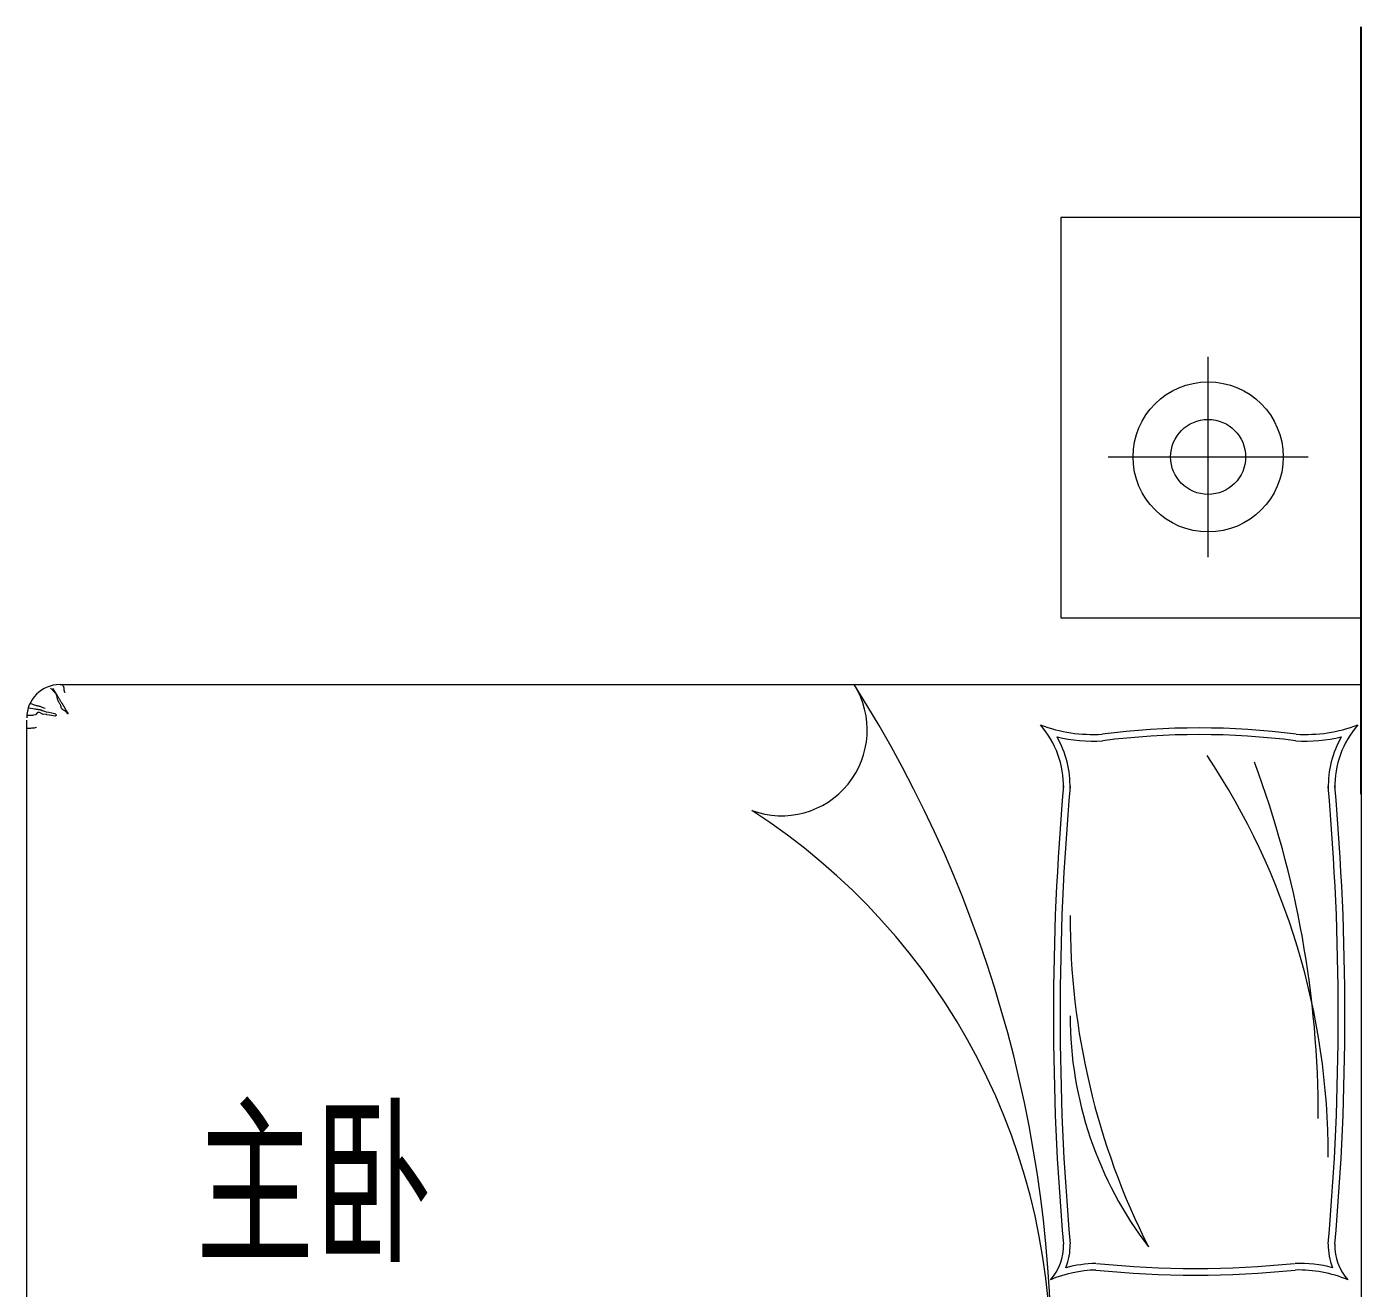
# Model space of a CAD drawing. Extents: x 72956 to 162056, y -6841 to 35159.
# Drawn here: x 137401 to 139401, y 8448 to 10338 of the extents above; entities that cross this region are included whole.
import ezdxf

# ---------------------------------------------------------------- set-up
doc = ezdxf.new("R2010")
doc.units = 0
doc.header["$LTSCALE"] = 1000
doc.header["$MEASUREMENT"] = 0
for name, color, linetype in [('-厨卫', 154, 'CONTINUOUS'), ('-文字', 7, 'CONTINUOUS'), ('风井', 255, 'CONTINUOUS')]:
    doc.layers.add(name, color=color, linetype=linetype)
doc.layers.add('-家具', color=44, linetype='CONTINUOUS', lineweight=9)
doc.styles.add('样式 1', font='SIMHEI.TTF', dxfattribs={"width": 0.65, "height": 500})

# ---------------------------------------------------------------- blocks, each defined once
blk = doc.blocks.new('ee')
at = {"layer": '-家具'}
for p, q in [((182189.8, 131044.9, 23437.5), (181739.8, 131044.9, 23437.5)), ((181739.8, 131044.9, 23437.5), (181739.8, 130444.9, 23437.5)), ((181739.8, 131044.9, 23437.5), (181739.8, 130444.9, 23437.5)), ((182189.8, 130444.9, 23437.5), (182189.8, 131044.9, 23437.5)), ((181960.3, 130536, 23437.5), (181960.3, 130836, 23437.5)), ((181960.3, 130536, 23437.5), (181960.3, 130836, 23437.5)), ((181810.3, 130686, 23437.5), (182110.3, 130686, 23437.5)), ((181810.3, 130686, 23437.5), (182110.3, 130686, 23437.5)), ((181739.8, 130444.9, 23437.5), (182189.8, 130444.9, 23437.5)), ((181739.8, 130444.9, 23437.5), (182189.8, 130444.9, 23437.5)), ((181739.8, 130444.9, 23437.5), (182189.8, 130444.9, 23437.5)), ((180239.8, 130344.9, 23437.5), (182189.8, 130344.9, 23437.5)), ((180239.8, 130344.9, 23437.5), (182189.8, 130344.9, 23437.5)), ((180242.9, 130344.9, 23437.5), (180243.8, 130343.7, 23437.5)), ((180242.9, 130344.9, 23437.5), (180243.8, 130343.7, 23437.5)), ((180243.8, 130343.7, 23437.5), (180244.4, 130342.7, 23437.5)), ((180243.8, 130343.7, 23437.5), (180244.4, 130342.7, 23437.5)), ((180244.4, 130342.7, 23437.5), (180244.9, 130341.8, 23437.5)), ((180244.4, 130342.7, 23437.5), (180244.9, 130341.8, 23437.5)), ((180244.9, 130341.8, 23437.5), (180245.2, 130341.1, 23437.5)), ((180244.9, 130341.8, 23437.5), (180245.2, 130341.1, 23437.5)), ((180245.2, 130341.1, 23437.5), (180245.4, 130340.4, 23437.5)), ((180245.2, 130341.1, 23437.5), (180245.4, 130340.4, 23437.5)), ((180245.4, 130340.4, 23437.5), (180245.5, 130339.9, 23437.5)), ((180245.4, 130340.4, 23437.5), (180245.5, 130339.9, 23437.5)), ((182189.8, 130344.9, 23437.5), (182189.8, 128544.9, 23437.5)), ((180226.5, 130338.7, 23437.5), (180225.7, 130339.4, 23437.5)), ((180226.5, 130338.7, 23437.5), (180225.7, 130339.4, 23437.5)), ((180227.2, 130338, 23437.5), (180226.5, 130338.7, 23437.5)), ((180227.2, 130338, 23437.5), (180226.5, 130338.7, 23437.5)), ((180227.8, 130337.4, 23437.5), (180227.2, 130338, 23437.5)), ((180227.8, 130337.4, 23437.5), (180227.2, 130338, 23437.5)), ((180228.4, 130336.8, 23437.5), (180227.8, 130337.4, 23437.5)), ((180228.4, 130336.8, 23437.5), (180227.8, 130337.4, 23437.5)), ((180228.9, 130336.3, 23437.5), (180228.4, 130336.8, 23437.5)), ((180228.9, 130336.3, 23437.5), (180228.4, 130336.8, 23437.5)), ((180228.8, 130339.4, 23437.5), (180229.7, 130338.1, 23437.5)), ((180228.8, 130339.4, 23437.5), (180229.7, 130338.1, 23437.5)), ((180229.3, 130335.8, 23437.5), (180228.9, 130336.3, 23437.5)), ((180229.3, 130335.8, 23437.5), (180228.9, 130336.3, 23437.5)), ((180229.7, 130335.4, 23437.5), (180229.3, 130335.8, 23437.5)), ((180229.7, 130335.4, 23437.5), (180229.3, 130335.8, 23437.5)), ((180229.7, 130338.1, 23437.5), (180230.5, 130337, 23437.5)), ((180229.7, 130338.1, 23437.5), (180230.5, 130337, 23437.5)), ((180230.1, 130335, 23437.5), (180229.7, 130335.4, 23437.5)), ((180230.1, 130335, 23437.5), (180229.7, 130335.4, 23437.5)), ((180230.5, 130334.6, 23437.5), (180230.1, 130335, 23437.5)), ((180230.5, 130334.6, 23437.5), (180230.1, 130335, 23437.5)), ((180230.5, 130337, 23437.5), (180231.2, 130336.1, 23437.5)), ((180230.5, 130337, 23437.5), (180231.2, 130336.1, 23437.5)), ((180230.9, 130334.2, 23437.5), (180230.5, 130334.6, 23437.5)), ((180230.9, 130334.2, 23437.5), (180230.5, 130334.6, 23437.5)), ((180231.3, 130333.8, 23437.5), (180230.9, 130334.2, 23437.5)), ((180231.3, 130333.8, 23437.5), (180230.9, 130334.2, 23437.5)), ((180231.2, 130336.1, 23437.5), (180231.7, 130335.2, 23437.5)), ((180231.2, 130336.1, 23437.5), (180231.7, 130335.2, 23437.5)), ((180231.6, 130333.5, 23437.5), (180231.3, 130333.8, 23437.5)), ((180231.6, 130333.5, 23437.5), (180231.3, 130333.8, 23437.5)), ((180232, 130333.2, 23437.5), (180231.6, 130333.5, 23437.5)), ((180232, 130333.2, 23437.5), (180231.6, 130333.5, 23437.5)), ((180231.7, 130335.2, 23437.5), (180232.1, 130334.5, 23437.5)), ((180231.7, 130335.2, 23437.5), (180232.1, 130334.5, 23437.5)), ((180232.3, 130332.9, 23437.5), (180232, 130333.2, 23437.5)), ((180232.3, 130332.9, 23437.5), (180232, 130333.2, 23437.5)), ((180232.1, 130334.5, 23437.5), (180232.5, 130333.8, 23437.5)), ((180232.1, 130334.5, 23437.5), (180232.5, 130333.8, 23437.5)), ((180232.6, 130332.5, 23437.5), (180232.3, 130332.9, 23437.5)), ((180232.6, 130332.5, 23437.5), (180232.3, 130332.9, 23437.5)), ((180232.5, 130333.8, 23437.5), (180232.8, 130333.2, 23437.5)), ((180232.5, 130333.8, 23437.5), (180232.8, 130333.2, 23437.5)), ((180233, 130332.2, 23437.5), (180232.6, 130332.5, 23437.5)), ((180233, 130332.2, 23437.5), (180232.6, 130332.5, 23437.5)), ((180232.8, 130333.2, 23437.5), (180233.1, 130332.7, 23437.5)), ((180232.8, 130333.2, 23437.5), (180233.1, 130332.7, 23437.5)), ((180233.3, 130331.8, 23437.5), (180233, 130332.2, 23437.5)), ((180233.3, 130331.8, 23437.5), (180233, 130332.2, 23437.5)), ((180233.1, 130332.7, 23437.5), (180233.3, 130332.2, 23437.5)), ((180233.1, 130332.7, 23437.5), (180233.3, 130332.2, 23437.5)), ((180233.3, 130332.2, 23437.5), (180233.6, 130331.7, 23437.5)), ((180233.3, 130332.2, 23437.5), (180233.6, 130331.7, 23437.5)), ((180233.5, 130331.5, 23437.5), (180233.3, 130331.8, 23437.5)), ((180233.5, 130331.5, 23437.5), (180233.3, 130331.8, 23437.5)), ((180233.8, 130331.1, 23437.5), (180233.5, 130331.5, 23437.5)), ((180233.8, 130331.1, 23437.5), (180233.5, 130331.5, 23437.5)), ((180233.6, 130331.7, 23437.5), (180233.8, 130331.2, 23437.5)), ((180233.6, 130331.7, 23437.5), (180233.8, 130331.2, 23437.5)), ((180233.8, 130331.2, 23437.5), (180234.1, 130330.8, 23437.5)), ((180233.8, 130331.2, 23437.5), (180234.1, 130330.8, 23437.5)), ((180234.1, 130330.6, 23437.5), (180233.8, 130331.1, 23437.5)), ((180234.1, 130330.6, 23437.5), (180233.8, 130331.1, 23437.5)), ((180234.1, 130330.8, 23437.5), (180234.4, 130330.3, 23437.5)), ((180234.1, 130330.8, 23437.5), (180234.4, 130330.3, 23437.5)), ((180234.3, 130330.1, 23437.5), (180234.1, 130330.6, 23437.5)), ((180234.3, 130330.1, 23437.5), (180234.1, 130330.6, 23437.5)), ((180234.5, 130329.6, 23437.5), (180234.3, 130330.1, 23437.5)), ((180234.5, 130329.6, 23437.5), (180234.3, 130330.1, 23437.5)), ((180234.4, 130330.3, 23437.5), (180234.6, 130329.9, 23437.5)), ((180234.4, 130330.3, 23437.5), (180234.6, 130329.9, 23437.5)), ((180234.7, 130329, 23437.5), (180234.5, 130329.6, 23437.5)), ((180234.7, 130329, 23437.5), (180234.5, 130329.6, 23437.5)), ((180234.6, 130329.9, 23437.5), (180234.9, 130329.5, 23437.5)), ((180234.6, 130329.9, 23437.5), (180234.9, 130329.5, 23437.5)), ((180234.9, 130328.3, 23437.5), (180234.7, 130329, 23437.5)), ((180234.9, 130328.3, 23437.5), (180234.7, 130329, 23437.5)), ((180234.9, 130329.5, 23437.5), (180235.1, 130329.1, 23437.5)), ((180234.9, 130329.5, 23437.5), (180235.1, 130329.1, 23437.5)), ((180235.1, 130327.5, 23437.5), (180234.9, 130328.3, 23437.5)), ((180235.1, 130327.5, 23437.5), (180234.9, 130328.3, 23437.5)), ((180235.1, 130329.1, 23437.5), (180235.4, 130328.6, 23437.5)), ((180235.1, 130329.1, 23437.5), (180235.4, 130328.6, 23437.5)), ((180235.3, 130326.7, 23437.5), (180235.1, 130327.5, 23437.5)), ((180235.3, 130326.7, 23437.5), (180235.1, 130327.5, 23437.5)), ((180235.4, 130325.8, 23437.5), (180235.3, 130326.7, 23437.5)), ((180235.4, 130325.8, 23437.5), (180235.3, 130326.7, 23437.5)), ((180235.4, 130328.6, 23437.5), (180235.7, 130328.2, 23437.5)), ((180235.4, 130328.6, 23437.5), (180235.7, 130328.2, 23437.5)), ((180235.6, 130324.9, 23437.5), (180235.4, 130325.8, 23437.5)), ((180235.6, 130324.9, 23437.5), (180235.4, 130325.8, 23437.5)), ((180235.9, 130323.9, 23437.5), (180235.6, 130324.9, 23437.5)), ((180235.9, 130323.9, 23437.5), (180235.6, 130324.9, 23437.5)), ((180235.7, 130328.2, 23437.5), (180236, 130327.7, 23437.5)), ((180235.7, 130328.2, 23437.5), (180236, 130327.7, 23437.5)), ((180236.1, 130323, 23437.5), (180235.9, 130323.9, 23437.5)), ((180236.1, 130323, 23437.5), (180235.9, 130323.9, 23437.5)), ((180236, 130327.7, 23437.5), (180236.3, 130327.2, 23437.5)), ((180236, 130327.7, 23437.5), (180236.3, 130327.2, 23437.5)), ((180236.4, 130322, 23437.5), (180236.1, 130323, 23437.5)), ((180236.4, 130322, 23437.5), (180236.1, 130323, 23437.5)), ((180236.3, 130327.2, 23437.5), (180236.6, 130326.7, 23437.5)), ((180236.3, 130327.2, 23437.5), (180236.6, 130326.7, 23437.5)), ((180236.8, 130321.1, 23437.5), (180236.4, 130322, 23437.5)), ((180236.8, 130321.1, 23437.5), (180236.4, 130322, 23437.5)), ((180236.6, 130326.7, 23437.5), (180236.9, 130326.2, 23437.5)), ((180236.6, 130326.7, 23437.5), (180236.9, 130326.2, 23437.5)), ((180237.2, 130320.2, 23437.5), (180236.8, 130321.1, 23437.5)), ((180237.2, 130320.2, 23437.5), (180236.8, 130321.1, 23437.5)), ((180236.9, 130326.2, 23437.5), (180237.3, 130325.6, 23437.5)), ((180236.9, 130326.2, 23437.5), (180237.3, 130325.6, 23437.5)), ((180237.7, 130319.3, 23437.5), (180237.2, 130320.2, 23437.5)), ((180237.7, 130319.3, 23437.5), (180237.2, 130320.2, 23437.5)), ((180237.3, 130325.6, 23437.5), (180237.7, 130325, 23437.5)), ((180237.3, 130325.6, 23437.5), (180237.7, 130325, 23437.5)), ((180237.7, 130325, 23437.5), (180238.1, 130324.3, 23437.5)), ((180237.7, 130325, 23437.5), (180238.1, 130324.3, 23437.5)), ((180238.1, 130324.3, 23437.5), (180238.5, 130323.6, 23437.5)), ((180238.1, 130324.3, 23437.5), (180238.5, 130323.6, 23437.5)), ((180238.5, 130323.6, 23437.5), (180238.9, 130322.9, 23437.5)), ((180238.5, 130323.6, 23437.5), (180238.9, 130322.9, 23437.5)), ((180238.9, 130322.9, 23437.5), (180239.3, 130322.2, 23437.5)), ((180238.9, 130322.9, 23437.5), (180239.3, 130322.2, 23437.5)), ((180239.3, 130322.2, 23437.5), (180239.7, 130321.5, 23437.5)), ((180239.3, 130322.2, 23437.5), (180239.7, 130321.5, 23437.5)), ((180239.7, 130321.5, 23437.5), (180240.2, 130320.7, 23437.5)), ((180239.7, 130321.5, 23437.5), (180240.2, 130320.7, 23437.5)), ((180240.2, 130320.7, 23437.5), (180240.6, 130320, 23437.5)), ((180240.2, 130320.7, 23437.5), (180240.6, 130320, 23437.5)), ((180245.5, 130339.9, 23437.5), (180245.5, 130339.4, 23437.5)), ((180245.5, 130339.9, 23437.5), (180245.5, 130339.4, 23437.5)), ((180245.5, 130339.4, 23437.5), (180245.5, 130338.9, 23437.5)), ((180245.5, 130339.4, 23437.5), (180245.5, 130338.9, 23437.5)), ((180245.5, 130338.9, 23437.5), (180245.5, 130338.5, 23437.5)), ((180245.5, 130338.9, 23437.5), (180245.5, 130338.5, 23437.5)), ((180245.5, 130338.5, 23437.5), (180245.5, 130338, 23437.5)), ((180245.5, 130338.5, 23437.5), (180245.5, 130338, 23437.5)), ((180245.5, 130338, 23437.5), (180245.5, 130337.6, 23437.5)), ((180245.5, 130338, 23437.5), (180245.5, 130337.6, 23437.5)), ((180245.5, 130337.6, 23437.5), (180245.6, 130337.1, 23437.5)), ((180245.5, 130337.6, 23437.5), (180245.6, 130337.1, 23437.5)), ((180245.6, 130337.1, 23437.5), (180245.6, 130336.7, 23437.5)), ((180245.6, 130337.1, 23437.5), (180245.6, 130336.7, 23437.5)), ((180245.6, 130336.7, 23437.5), (180245.7, 130336.2, 23437.5)), ((180245.6, 130336.7, 23437.5), (180245.7, 130336.2, 23437.5)), ((180245.7, 130336.2, 23437.5), (180245.8, 130335.8, 23437.5)), ((180245.7, 130336.2, 23437.5), (180245.8, 130335.8, 23437.5)), ((180245.8, 130335.8, 23437.5), (180245.9, 130335.3, 23437.5)), ((180245.8, 130335.8, 23437.5), (180245.9, 130335.3, 23437.5)), ((180245.9, 130335.3, 23437.5), (180246.1, 130334.9, 23437.5)), ((180245.9, 130335.3, 23437.5), (180246.1, 130334.9, 23437.5)), ((180246.1, 130334.9, 23437.5), (180246.2, 130334.4, 23437.5)), ((180246.1, 130334.9, 23437.5), (180246.2, 130334.4, 23437.5)), ((180246.2, 130334.4, 23437.5), (180246.4, 130334, 23437.5)), ((180246.2, 130334.4, 23437.5), (180246.4, 130334, 23437.5)), ((180246.4, 130334, 23437.5), (180246.6, 130333.6, 23437.5)), ((180246.4, 130334, 23437.5), (180246.6, 130333.6, 23437.5)), ((180246.6, 130333.6, 23437.5), (180246.8, 130333.3, 23437.5)), ((180246.6, 130333.6, 23437.5), (180246.8, 130333.3, 23437.5)), ((180246.8, 130333.3, 23437.5), (180246.9, 130333, 23437.5)), ((180246.8, 130333.3, 23437.5), (180246.9, 130333, 23437.5)), ((180246.9, 130333, 23437.5), (180247, 130332.9, 23437.5)), ((180246.9, 130333, 23437.5), (180247, 130332.9, 23437.5)), ((180247, 130332.9, 23437.5), (180247, 130332.8, 23437.5)), ((180247, 130332.9, 23437.5), (180247, 130332.8, 23437.5)), ((180195.8, 130309.1, 23437.5), (180192.1, 130309.7, 23437.5)), ((180195.8, 130309.1, 23437.5), (180192.1, 130309.7, 23437.5)), ((180195, 130317.1, 23437.5), (180197.3, 130316, 23437.5)), ((180195, 130317.1, 23437.5), (180197.3, 130316, 23437.5)), ((180198.9, 130308.5, 23437.5), (180195.8, 130309.1, 23437.5)), ((180198.9, 130308.5, 23437.5), (180195.8, 130309.1, 23437.5)), ((180197.3, 130316, 23437.5), (180199.4, 130315.2, 23437.5)), ((180197.3, 130316, 23437.5), (180199.4, 130315.2, 23437.5)), ((180201.3, 130308.1, 23437.5), (180198.9, 130308.5, 23437.5)), ((180201.3, 130308.1, 23437.5), (180198.9, 130308.5, 23437.5)), ((180199.4, 130315.2, 23437.5), (180201.2, 130314.5, 23437.5)), ((180199.4, 130315.2, 23437.5), (180201.2, 130314.5, 23437.5)), ((180201.2, 130314.5, 23437.5), (180202.8, 130314, 23437.5)), ((180201.2, 130314.5, 23437.5), (180202.8, 130314, 23437.5)), ((180203.2, 130307.8, 23437.5), (180201.3, 130308.1, 23437.5)), ((180203.2, 130307.8, 23437.5), (180201.3, 130308.1, 23437.5)), ((180202.8, 130314, 23437.5), (180204.2, 130313.6, 23437.5)), ((180202.8, 130314, 23437.5), (180204.2, 130313.6, 23437.5)), ((180206.2, 130303.1, 23437.5), (180202.9, 130299.6, 23437.5)), ((180206.2, 130303.1, 23437.5), (180202.9, 130299.6, 23437.5)), ((180204.7, 130307.6, 23437.5), (180203.2, 130307.8, 23437.5)), ((180204.7, 130307.6, 23437.5), (180203.2, 130307.8, 23437.5)), ((180204.2, 130313.6, 23437.5), (180205.4, 130313.3, 23437.5)), ((180204.2, 130313.6, 23437.5), (180205.4, 130313.3, 23437.5)), ((180205.9, 130307.4, 23437.5), (180204.7, 130307.6, 23437.5)), ((180205.9, 130307.4, 23437.5), (180204.7, 130307.6, 23437.5)), ((180205.4, 130313.3, 23437.5), (180206.6, 130313, 23437.5)), ((180205.4, 130313.3, 23437.5), (180206.6, 130313, 23437.5)), ((180206.8, 130307.3, 23437.5), (180205.9, 130307.4, 23437.5)), ((180206.8, 130307.3, 23437.5), (180205.9, 130307.4, 23437.5)), ((180209, 130303.1, 23437.5), (180206.2, 130303.1, 23437.5)), ((180209, 130303.1, 23437.5), (180206.2, 130303.1, 23437.5)), ((180206.6, 130313, 23437.5), (180207.6, 130312.8, 23437.5)), ((180206.6, 130313, 23437.5), (180207.6, 130312.8, 23437.5)), ((180207.6, 130307.1, 23437.5), (180206.8, 130307.3, 23437.5)), ((180207.6, 130307.1, 23437.5), (180206.8, 130307.3, 23437.5)), ((180207.6, 130312.8, 23437.5), (180208.6, 130312.5, 23437.5)), ((180207.6, 130312.8, 23437.5), (180208.6, 130312.5, 23437.5)), ((180208.3, 130307.1, 23437.5), (180207.6, 130307.1, 23437.5)), ((180208.3, 130307.1, 23437.5), (180207.6, 130307.1, 23437.5)), ((180208.9, 130307, 23437.5), (180208.3, 130307.1, 23437.5)), ((180208.9, 130307, 23437.5), (180208.3, 130307.1, 23437.5)), ((180208.6, 130312.5, 23437.5), (180209.6, 130312.3, 23437.5)), ((180208.6, 130312.5, 23437.5), (180209.6, 130312.3, 23437.5)), ((180209.5, 130306.9, 23437.5), (180208.9, 130307, 23437.5)), ((180209.5, 130306.9, 23437.5), (180208.9, 130307, 23437.5)), ((180214.7, 130300.2, 23437.5), (180209, 130303.1, 23437.5)), ((180214.7, 130300.2, 23437.5), (180209, 130303.1, 23437.5)), ((180210.1, 130306.8, 23437.5), (180209.5, 130306.9, 23437.5)), ((180210.1, 130306.8, 23437.5), (180209.5, 130306.9, 23437.5)), ((180209.6, 130312.3, 23437.5), (180210.6, 130312, 23437.5)), ((180209.6, 130312.3, 23437.5), (180210.6, 130312, 23437.5)), ((180210.7, 130306.6, 23437.5), (180210.1, 130306.8, 23437.5)), ((180210.7, 130306.6, 23437.5), (180210.1, 130306.8, 23437.5)), ((180210.6, 130312, 23437.5), (180211.7, 130311.6, 23437.5)), ((180210.6, 130312, 23437.5), (180211.7, 130311.6, 23437.5)), ((180211.2, 130306.5, 23437.5), (180210.7, 130306.6, 23437.5)), ((180211.2, 130306.5, 23437.5), (180210.7, 130306.6, 23437.5)), ((180211.8, 130306.3, 23437.5), (180211.2, 130306.5, 23437.5)), ((180211.8, 130306.3, 23437.5), (180211.2, 130306.5, 23437.5)), ((180211.7, 130311.6, 23437.5), (180212.8, 130311.2, 23437.5)), ((180211.7, 130311.6, 23437.5), (180212.8, 130311.2, 23437.5)), ((180212.4, 130306, 23437.5), (180211.8, 130306.3, 23437.5)), ((180212.4, 130306, 23437.5), (180211.8, 130306.3, 23437.5)), ((180213, 130305.7, 23437.5), (180212.4, 130306, 23437.5)), ((180213, 130305.7, 23437.5), (180212.4, 130306, 23437.5)), ((180212.8, 130311.2, 23437.5), (180214.1, 130310.7, 23437.5)), ((180212.8, 130311.2, 23437.5), (180214.1, 130310.7, 23437.5)), ((180213.8, 130305.3, 23437.5), (180213, 130305.7, 23437.5)), ((180213.8, 130305.3, 23437.5), (180213, 130305.7, 23437.5)), ((180215, 130304.8, 23437.5), (180213.8, 130305.3, 23437.5)), ((180215, 130304.8, 23437.5), (180213.8, 130305.3, 23437.5)), ((180214.1, 130310.7, 23437.5), (180215.6, 130310.2, 23437.5)), ((180214.1, 130310.7, 23437.5), (180215.6, 130310.2, 23437.5)), ((180218.8, 130300.7, 23437.5), (180214.7, 130300.2, 23437.5)), ((180218.8, 130300.7, 23437.5), (180214.7, 130300.2, 23437.5)), ((180216.8, 130304.3, 23437.5), (180215, 130304.8, 23437.5)), ((180216.8, 130304.3, 23437.5), (180215, 130304.8, 23437.5)), ((180215.6, 130310.2, 23437.5), (180217.3, 130309.5, 23437.5)), ((180215.6, 130310.2, 23437.5), (180217.3, 130309.5, 23437.5)), ((180219.3, 130303.6, 23437.5), (180216.8, 130304.3, 23437.5)), ((180219.3, 130303.6, 23437.5), (180216.8, 130304.3, 23437.5)), ((180220, 130299.4, 23437.5), (180218.8, 130300.7, 23437.5)), ((180220, 130299.4, 23437.5), (180218.8, 130300.7, 23437.5)), ((180222.8, 130302.8, 23437.5), (180219.3, 130303.6, 23437.5)), ((180222.8, 130302.8, 23437.5), (180219.3, 130303.6, 23437.5)), ((180227.4, 130301.8, 23437.5), (180222.8, 130302.8, 23437.5)), ((180227.4, 130301.8, 23437.5), (180222.8, 130302.8, 23437.5)), ((180233.3, 130300.7, 23437.5), (180227.4, 130301.8, 23437.5)), ((180233.3, 130300.7, 23437.5), (180227.4, 130301.8, 23437.5)), ((180233.3, 130300.7, 23437.5), (180233.9, 130298.6, 23437.5)), ((180233.3, 130300.7, 23437.5), (180233.9, 130298.6, 23437.5)), ((180238.2, 130318.5, 23437.5), (180237.7, 130319.3, 23437.5)), ((180238.2, 130318.5, 23437.5), (180237.7, 130319.3, 23437.5)), ((180238.7, 130317.6, 23437.5), (180238.2, 130318.5, 23437.5)), ((180238.7, 130317.6, 23437.5), (180238.2, 130318.5, 23437.5)), ((180239.2, 130316.8, 23437.5), (180238.7, 130317.6, 23437.5)), ((180239.2, 130316.8, 23437.5), (180238.7, 130317.6, 23437.5)), ((180239.7, 130316, 23437.5), (180239.2, 130316.8, 23437.5)), ((180239.7, 130316, 23437.5), (180239.2, 130316.8, 23437.5)), ((180240.1, 130315.2, 23437.5), (180239.7, 130316, 23437.5)), ((180240.1, 130315.2, 23437.5), (180239.7, 130316, 23437.5)), ((180240.5, 130314.3, 23437.5), (180240.1, 130315.2, 23437.5)), ((180240.5, 130314.3, 23437.5), (180240.1, 130315.2, 23437.5)), ((180240.8, 130313.5, 23437.5), (180240.5, 130314.3, 23437.5)), ((180240.8, 130313.5, 23437.5), (180240.5, 130314.3, 23437.5)), ((180240.6, 130320, 23437.5), (180241, 130319.3, 23437.5)), ((180240.6, 130320, 23437.5), (180241, 130319.3, 23437.5)), ((180241.1, 130312.7, 23437.5), (180240.8, 130313.5, 23437.5)), ((180241.1, 130312.7, 23437.5), (180240.8, 130313.5, 23437.5)), ((180241, 130319.3, 23437.5), (180241.4, 130318.7, 23437.5)), ((180241, 130319.3, 23437.5), (180241.4, 130318.7, 23437.5)), ((180241.3, 130311.8, 23437.5), (180241.1, 130312.7, 23437.5)), ((180241.3, 130311.8, 23437.5), (180241.1, 130312.7, 23437.5)), ((180241.5, 130311, 23437.5), (180241.3, 130311.8, 23437.5)), ((180241.5, 130311, 23437.5), (180241.3, 130311.8, 23437.5)), ((180241.4, 130318.7, 23437.5), (180241.8, 130318.1, 23437.5)), ((180241.4, 130318.7, 23437.5), (180241.8, 130318.1, 23437.5)), ((180241.7, 130310.3, 23437.5), (180241.5, 130311, 23437.5)), ((180241.7, 130310.3, 23437.5), (180241.5, 130311, 23437.5)), ((180242, 130309.5, 23437.5), (180241.7, 130310.3, 23437.5)), ((180242, 130309.5, 23437.5), (180241.7, 130310.3, 23437.5)), ((180241.8, 130318.1, 23437.5), (180242.2, 130317.5, 23437.5)), ((180241.8, 130318.1, 23437.5), (180242.2, 130317.5, 23437.5)), ((180242.3, 130308.9, 23437.5), (180242, 130309.5, 23437.5)), ((180242.3, 130308.9, 23437.5), (180242, 130309.5, 23437.5)), ((180242.2, 130317.5, 23437.5), (180242.6, 130316.9, 23437.5)), ((180242.2, 130317.5, 23437.5), (180242.6, 130316.9, 23437.5)), ((180242.7, 130308.3, 23437.5), (180242.3, 130308.9, 23437.5)), ((180242.7, 130308.3, 23437.5), (180242.3, 130308.9, 23437.5)), ((180242.6, 130316.9, 23437.5), (180243, 130316.3, 23437.5)), ((180242.6, 130316.9, 23437.5), (180243, 130316.3, 23437.5)), ((180243.3, 130307.7, 23437.5), (180242.7, 130308.3, 23437.5)), ((180243.3, 130307.7, 23437.5), (180242.7, 130308.3, 23437.5)), ((180243, 130316.3, 23437.5), (180243.3, 130315.8, 23437.5)), ((180243, 130316.3, 23437.5), (180243.3, 130315.8, 23437.5)), ((180243.3, 130315.8, 23437.5), (180243.7, 130315.2, 23437.5)), ((180243.3, 130315.8, 23437.5), (180243.7, 130315.2, 23437.5)), ((180243.9, 130307.3, 23437.5), (180243.3, 130307.7, 23437.5)), ((180243.9, 130307.3, 23437.5), (180243.3, 130307.7, 23437.5)), ((180243.7, 130315.2, 23437.5), (180244, 130314.7, 23437.5)), ((180243.7, 130315.2, 23437.5), (180244, 130314.7, 23437.5)), ((180244.5, 130306.9, 23437.5), (180243.9, 130307.3, 23437.5)), ((180244.5, 130306.9, 23437.5), (180243.9, 130307.3, 23437.5)), ((180244, 130314.7, 23437.5), (180244.3, 130314.2, 23437.5)), ((180244, 130314.7, 23437.5), (180244.3, 130314.2, 23437.5)), ((180244.3, 130314.2, 23437.5), (180244.7, 130313.6, 23437.5)), ((180244.3, 130314.2, 23437.5), (180244.7, 130313.6, 23437.5)), ((180245.2, 130306.5, 23437.5), (180244.5, 130306.9, 23437.5)), ((180245.2, 130306.5, 23437.5), (180244.5, 130306.9, 23437.5)), ((180244.7, 130313.6, 23437.5), (180245, 130313.1, 23437.5)), ((180244.7, 130313.6, 23437.5), (180245, 130313.1, 23437.5)), ((180245, 130313.1, 23437.5), (180245.3, 130312.6, 23437.5)), ((180245, 130313.1, 23437.5), (180245.3, 130312.6, 23437.5)), ((180246, 130306.1, 23437.5), (180245.2, 130306.5, 23437.5)), ((180246, 130306.1, 23437.5), (180245.2, 130306.5, 23437.5)), ((180245.3, 130312.6, 23437.5), (180245.6, 130312.1, 23437.5)), ((180245.3, 130312.6, 23437.5), (180245.6, 130312.1, 23437.5)), ((180245.6, 130312.1, 23437.5), (180245.9, 130311.5, 23437.5)), ((180245.6, 130312.1, 23437.5), (180245.9, 130311.5, 23437.5)), ((180245.9, 130311.5, 23437.5), (180246.2, 130311, 23437.5)), ((180245.9, 130311.5, 23437.5), (180246.2, 130311, 23437.5)), ((180246.7, 130305.7, 23437.5), (180246, 130306.1, 23437.5)), ((180246.7, 130305.7, 23437.5), (180246, 130306.1, 23437.5)), ((180246.2, 130311, 23437.5), (180246.5, 130310.4, 23437.5)), ((180246.2, 130311, 23437.5), (180246.5, 130310.4, 23437.5)), ((180246.5, 130310.4, 23437.5), (180246.8, 130309.8, 23437.5)), ((180246.5, 130310.4, 23437.5), (180246.8, 130309.8, 23437.5)), ((180247.4, 130305.3, 23437.5), (180246.7, 130305.7, 23437.5)), ((180247.4, 130305.3, 23437.5), (180246.7, 130305.7, 23437.5)), ((180246.8, 130309.8, 23437.5), (180247.1, 130309.2, 23437.5)), ((180246.8, 130309.8, 23437.5), (180247.1, 130309.2, 23437.5)), ((180247.1, 130309.2, 23437.5), (180247.4, 130308.6, 23437.5)), ((180247.1, 130309.2, 23437.5), (180247.4, 130308.6, 23437.5)), ((180247.4, 130308.6, 23437.5), (180247.7, 130308, 23437.5)), ((180247.4, 130308.6, 23437.5), (180247.7, 130308, 23437.5)), ((180248.1, 130304.8, 23437.5), (180247.4, 130305.3, 23437.5)), ((180248.1, 130304.8, 23437.5), (180247.4, 130305.3, 23437.5)), ((180247.7, 130308, 23437.5), (180248, 130307.4, 23437.5)), ((180247.7, 130308, 23437.5), (180248, 130307.4, 23437.5)), ((180248, 130307.4, 23437.5), (180248.3, 130306.9, 23437.5)), ((180248, 130307.4, 23437.5), (180248.3, 130306.9, 23437.5)), ((180248.7, 130304.3, 23437.5), (180248.1, 130304.8, 23437.5)), ((180248.7, 130304.3, 23437.5), (180248.1, 130304.8, 23437.5)), ((180248.3, 130306.9, 23437.5), (180248.6, 130306.3, 23437.5)), ((180248.3, 130306.9, 23437.5), (180248.6, 130306.3, 23437.5)), ((180248.6, 130306.3, 23437.5), (180249, 130305.8, 23437.5)), ((180248.6, 130306.3, 23437.5), (180249, 130305.8, 23437.5)), ((180249.2, 130303.8, 23437.5), (180248.7, 130304.3, 23437.5)), ((180249.2, 130303.8, 23437.5), (180248.7, 130304.3, 23437.5)), ((180249, 130305.8, 23437.5), (180249.3, 130305.3, 23437.5)), ((180249, 130305.8, 23437.5), (180249.3, 130305.3, 23437.5)), ((180249.6, 130303.2, 23437.5), (180249.2, 130303.8, 23437.5)), ((180249.6, 130303.2, 23437.5), (180249.2, 130303.8, 23437.5)), ((180249.3, 130305.3, 23437.5), (180249.7, 130304.8, 23437.5)), ((180249.3, 130305.3, 23437.5), (180249.7, 130304.8, 23437.5)), ((180250, 130302.7, 23437.5), (180249.6, 130303.2, 23437.5)), ((180250, 130302.7, 23437.5), (180249.6, 130303.2, 23437.5)), ((180249.7, 130304.8, 23437.5), (180250.1, 130304.4, 23437.5)), ((180249.7, 130304.8, 23437.5), (180250.1, 130304.4, 23437.5)), ((180250.4, 130302.2, 23437.5), (180250, 130302.7, 23437.5)), ((180250.4, 130302.2, 23437.5), (180250, 130302.7, 23437.5)), ((180250.1, 130304.4, 23437.5), (180250.4, 130303.9, 23437.5)), ((180250.1, 130304.4, 23437.5), (180250.4, 130303.9, 23437.5)), ((180250.4, 130303.9, 23437.5), (180250.7, 130303.5, 23437.5)), ((180250.4, 130303.9, 23437.5), (180250.7, 130303.5, 23437.5)), ((180250.7, 130301.8, 23437.5), (180250.4, 130302.2, 23437.5)), ((180250.7, 130301.8, 23437.5), (180250.4, 130302.2, 23437.5)), ((180250.7, 130303.5, 23437.5), (180251, 130303.1, 23437.5)), ((180250.7, 130303.5, 23437.5), (180251, 130303.1, 23437.5)), ((180251, 130301.4, 23437.5), (180250.7, 130301.8, 23437.5)), ((180251, 130301.4, 23437.5), (180250.7, 130301.8, 23437.5)), ((180251, 130303.1, 23437.5), (180251.3, 130302.8, 23437.5)), ((180251, 130303.1, 23437.5), (180251.3, 130302.8, 23437.5)), ((180251.2, 130301.1, 23437.5), (180251, 130301.4, 23437.5)), ((180251.2, 130301.1, 23437.5), (180251, 130301.4, 23437.5)), ((180251.4, 130301, 23437.5), (180251.2, 130301.1, 23437.5)), ((180251.4, 130301, 23437.5), (180251.2, 130301.1, 23437.5)), ((180251.3, 130302.8, 23437.5), (180251.5, 130302.4, 23437.5)), ((180251.3, 130302.8, 23437.5), (180251.5, 130302.4, 23437.5)), ((180251.5, 130301, 23437.5), (180251.4, 130301, 23437.5)), ((180251.5, 130301, 23437.5), (180251.4, 130301, 23437.5)), ((180251.5, 130302.4, 23437.5), (180251.6, 130302.1, 23437.5)), ((180251.5, 130302.4, 23437.5), (180251.6, 130302.1, 23437.5)), ((180251.7, 130301.1, 23437.5), (180251.5, 130301, 23437.5)), ((180251.7, 130301.1, 23437.5), (180251.5, 130301, 23437.5)), ((180251.6, 130302.1, 23437.5), (180251.7, 130301.7, 23437.5)), ((180251.6, 130302.1, 23437.5), (180251.7, 130301.7, 23437.5)), ((180251.7, 130301.7, 23437.5), (180251.8, 130301.5, 23437.5)), ((180251.7, 130301.7, 23437.5), (180251.8, 130301.5, 23437.5)), ((180251.8, 130301.5, 23437.5), (180251.7, 130301.2, 23437.5)), ((180251.8, 130301.5, 23437.5), (180251.7, 130301.2, 23437.5)), ((180251.7, 130301.2, 23437.5), (180251.7, 130301.1, 23437.5)), ((180251.7, 130301.2, 23437.5), (180251.7, 130301.1, 23437.5)), ((180189.9, 128594.7, 23437.5), (180189.9, 130291.3, 23437.5)), ((180198.4, 130298.6, 23437.5), (180190, 130298.5, 23437.5)), ((180198.4, 130298.6, 23437.5), (180190, 130298.5, 23437.5)), ((180190, 130298.5, 23437.5), (180191.5, 130298.5, 23437.5)), ((180200, 130298.8, 23437.5), (180198.4, 130298.6, 23437.5)), ((180200, 130298.8, 23437.5), (180198.4, 130298.6, 23437.5)), ((180202.9, 130299.6, 23437.5), (180200, 130298.8, 23437.5)), ((180202.9, 130299.6, 23437.5), (180200, 130298.8, 23437.5)), ((180204.5, 130280.6, 23437.5), (180202.7, 130280.1, 23437.5)), ((180204.5, 130280.6, 23437.5), (180202.7, 130280.1, 23437.5)), ((180223.9, 130298.8, 23437.5), (180220, 130299.4, 23437.5)), ((180223.9, 130298.8, 23437.5), (180220, 130299.4, 23437.5)), ((180232.3, 130297.6, 23437.5), (180223.9, 130298.8, 23437.5)), ((180232.3, 130297.6, 23437.5), (180223.9, 130298.8, 23437.5)), ((180233.9, 130298.6, 23437.5), (180232.3, 130297.6, 23437.5)), ((180233.9, 130298.6, 23437.5), (180232.3, 130297.6, 23437.5)), ((180232.3, 130297.6, 23437.5), (180232.3, 130297.6, 23437.5)), ((180232.3, 130297.6, 23437.5), (180232.3, 130297.6, 23437.5)), ((180191.7, 130279.1, 23437.5), (180189.8, 130279.1, 23437.5)), ((180193.5, 130279.1, 23437.5), (180191.7, 130279.1, 23437.5)), ((180193.5, 130279.1, 23437.5), (180191.7, 130279.1, 23437.5)), ((180195.4, 130279.2, 23437.5), (180193.5, 130279.1, 23437.5)), ((180195.4, 130279.2, 23437.5), (180193.5, 130279.1, 23437.5)), ((180197.2, 130279.3, 23437.5), (180195.4, 130279.2, 23437.5)), ((180197.2, 130279.3, 23437.5), (180195.4, 130279.2, 23437.5)), ((180199, 130279.4, 23437.5), (180197.2, 130279.3, 23437.5)), ((180199, 130279.4, 23437.5), (180197.2, 130279.3, 23437.5)), ((180200.9, 130279.7, 23437.5), (180199, 130279.4, 23437.5)), ((180200.9, 130279.7, 23437.5), (180199, 130279.4, 23437.5)), ((180202.7, 130280.1, 23437.5), (180200.9, 130279.7, 23437.5)), ((180202.7, 130280.1, 23437.5), (180200.9, 130279.7, 23437.5)), ((180189.9, 128643, 23437.5), (180189.9, 130243, 23437.5))]:
    blk.add_line(p, q, dxfattribs=at)
for radius in [112.5, 112.5, 56.2, 56.2]:
    blk.add_circle((181960.3, 130686, 23437.5), radius, dxfattribs=at)
for centre, radius, start, end in [((180239.8, 130294.9, 23437.5), 50, 90, 180), ((180239.8, 130294.9, 23437.5), 50, 90, 180), ((181320.9, 130276.7, 23437.5), 128.5, 249.7966, 32.0473), ((181320.9, 130276.7, 23437.5), 128.5, 249.7966, 32.0473), ((179833.9, 129329.6, 23437.5), 1891.5, 357.7705, 32.4615), ((179833.9, 129329.6, 23437.5), 1891.5, 357.7705, 32.4615), ((181606, 130193.1, 23437.5), 137.5, 358.4473, 41.5839), ((181787.7, 130495.3, 23437.5), 225.2, 249.515, 273.4755), ((181606, 130193.1, 23437.5), 137.5, 358.4473, 41.5839), ((181787.7, 130495.3, 23437.5), 225.2, 249.515, 273.4755), ((182106, 130495.3, 23437.5), 225.2, 266.5245, 290.485), ((182106, 130495.3, 23437.5), 225.2, 266.5245, 290.485), ((182287.7, 130193.1, 23437.5), 137.5, 138.4161, 181.5527), ((182287.7, 130193.1, 23437.5), 137.5, 138.4161, 181.5527), ((181606, 130193.1, 23437.5), 147.4, 358.4473, 29.8513), ((181787.7, 130495.3, 23437.5), 235.1, 256.7699, 273.4755), ((181606, 130193.1, 23437.5), 147.4, 358.4473, 29.8513), ((181787.7, 130495.3, 23437.5), 235.1, 256.7699, 273.4755), ((181946.9, 129139.5, 23437.5), 1140.4, 82.668, 97.332), ((181946.9, 129139.5, 23437.5), 1140.4, 82.668, 97.332), ((181946.9, 129139.5, 23437.5), 1130.4, 82.668, 97.332), ((181946.9, 129139.5, 23437.5), 1130.4, 82.668, 97.332), ((182106, 130495.3, 23437.5), 235.1, 266.5245, 283.2301), ((182106, 130495.3, 23437.5), 235.1, 266.5245, 283.2301), ((182287.7, 130193.1, 23437.5), 147.4, 150.1487, 181.5527), ((182287.7, 130193.1, 23437.5), 147.4, 150.1487, 181.5527), ((181060.1, 129639, 23437.5), 1080.2, 359.8898, 33.7137), ((181060.1, 129639, 23437.5), 1080.2, 359.8898, 33.7137), ((180604.9, 129697.4, 23437.5), 1520.5, 359.902, 20.4396), ((180604.9, 129697.4, 23437.5), 1520.5, 359.902, 20.4396), ((185646.9, 129849.3, 23437.5), 3918.5, 174.9672, 185.0243), ((185646.9, 129849.3, 23437.5), 3918.5, 174.9672, 185.0243), ((185646.9, 129849.3, 23437.5), 3908.5, 174.9669, 185.0247), ((185646.9, 129849.3, 23437.5), 3908.5, 174.9669, 185.0247), ((178246.8, 129849.3, 23437.5), 3908.5, 354.9753, 5.0331), ((178246.8, 129849.3, 23437.5), 3908.5, 354.9753, 5.0331), ((178246.8, 129849.3, 23437.5), 3918.5, 354.9757, 5.0328), ((178246.8, 129849.3, 23437.5), 3918.5, 354.9757, 5.0328), ((180748.5, 129335.3, 23437.5), 976, 357.6057, 57.2457), ((180748.5, 129335.3, 23437.5), 976, 357.6057, 57.2457), ((182849.9, 129995.9, 23437.5), 1096.5, 179.8591, 206.757), ((182324.4, 129849.1, 23437.5), 571, 180.0492, 217.4017), ((181667.8, 129503.8, 23437.5), 75.8, 317.8595, 1.8012), ((181667.8, 129503.8, 23437.5), 75.8, 317.8595, 1.8012), ((181667.8, 129503.8, 23437.5), 85.7, 337.5713, 1.8012), ((181667.8, 129503.8, 23437.5), 85.7, 337.5713, 1.8012), ((182226, 129503.8, 23437.5), 85.7, 178.1988, 202.4287), ((182226, 129503.8, 23437.5), 85.7, 178.1988, 202.4287), ((182226, 129503.8, 23437.5), 75.8, 178.1988, 222.1405), ((182226, 129503.8, 23437.5), 75.8, 178.1988, 222.1405), ((181797.6, 129276.1, 23437.5), 191.6, 91.6077, 112.6023), ((181797.6, 129276.1, 23437.5), 191.6, 91.6077, 112.6023), ((181797.6, 129276.1, 23437.5), 201.5, 91.6077, 104.5516), ((181797.6, 129276.1, 23437.5), 201.5, 91.6077, 104.5516), ((181941.5, 130926.9, 23437.5), 1466.9, 264.1588, 275.8412), ((181941.5, 130926.9, 23437.5), 1466.9, 264.1588, 275.8412), ((181941.5, 130926.9, 23437.5), 1456.9, 264.1588, 275.8412), ((181941.5, 130926.9, 23437.5), 1456.9, 264.1588, 275.8412), ((182096.2, 129276.1, 23437.5), 201.5, 75.4484, 91.6077), ((182096.2, 129276.1, 23437.5), 201.5, 75.4484, 91.6077), ((182096.2, 129276.1, 23437.5), 191.6, 67.3977, 91.6077), ((182096.2, 129276.1, 23437.5), 191.6, 67.3977, 91.6077)]:
    blk.add_arc(centre, radius, start, end, dxfattribs=at)
blk = doc.blocks.new('A-6家具9')
at = {"layer": '-家具'}
blk.add_blockref('ee', (8517.8, -65123.1, -23437.5), dxfattribs=at)

msp = doc.modelspace()

# ---------------------------------------------------------------- linework, layer by layer
at = {"layer": '风井'}
msp.add_line((139400.748, 9188.456), (139400.748, 10338.424), dxfattribs=at)

# ---------------------------------------------------------------- block references
at = {"layer": '-厨卫'}
msp.add_blockref('A-6家具9', (-51306.882, -55869.08), dxfattribs=at)

# ---------------------------------------------------------------- texts
at = {"layer": '-文字', "insert": (138008.789, 8707.61), "char_height": 200, "width": 1860.46542, "attachment_point": 3, "style": '样式 1'}
msp.add_mtext('{\\fSimHei|b0|i0|c134|p2;主卧}', dxfattribs=at)

doc.saveas('drawing.dxf')
